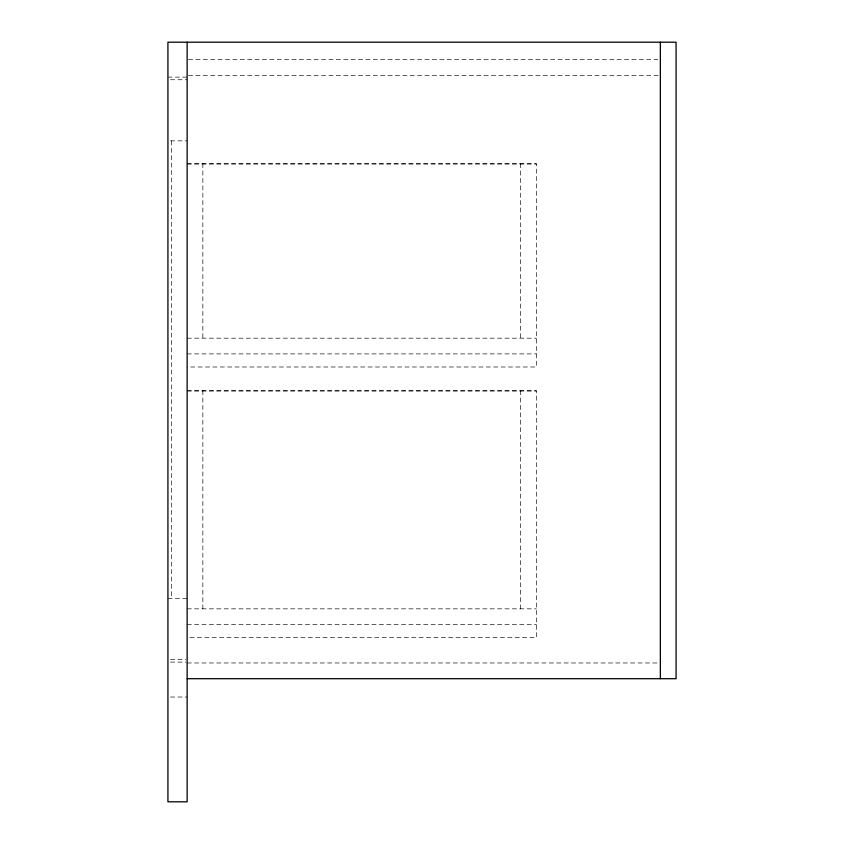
<?xml version="1.0" encoding="UTF-8"?>
<svg xmlns="http://www.w3.org/2000/svg" width="844" height="844" viewBox="0 0 844 844"><rect width="100%" height="100%" fill="white"/><g stroke="black" fill="none" stroke-linecap="round" stroke-linejoin="round"><path stroke-width="0.63" stroke-dasharray="4.22 3.17" d="M188.455 59.66L657.719 59.66M188.455 75.38L660.356 75.38M167.924 77.12L187.136 77.12M170.488 79.747L187.136 79.747M170.488 140.864L187.136 140.864M187.136 163.557L536.373 163.557L536.373 366.992L187.136 366.992M187.136 164.084L536.373 164.084M187.136 338.18L536.373 338.18M187.136 353.9L536.373 353.9M187.136 390.572L536.373 390.572L536.373 637.653L187.136 637.653M187.136 391.088L536.373 391.088M167.924 598.364L187.136 598.364M187.136 608.841L536.373 608.841M187.136 624.56L536.373 624.56M170.488 659.481L185.859 659.481M170.488 662.107L185.859 662.107M187.136 662.973L657.719 662.973M170.488 697.028L187.136 697.028M520.664 163.557L520.664 338.18M520.664 390.572L520.664 608.841M202.855 163.557L202.855 338.18M202.855 390.572L202.855 608.841M171.416 140.864L171.416 598.364"/><path stroke-width="1.27" d="M187.136 678.692L676.076 678.692L676.076 42.2L167.924 42.2L167.924 801.8L187.136 801.8L187.136 42.2M660.356 42.2L660.356 678.692"/></g></svg>
